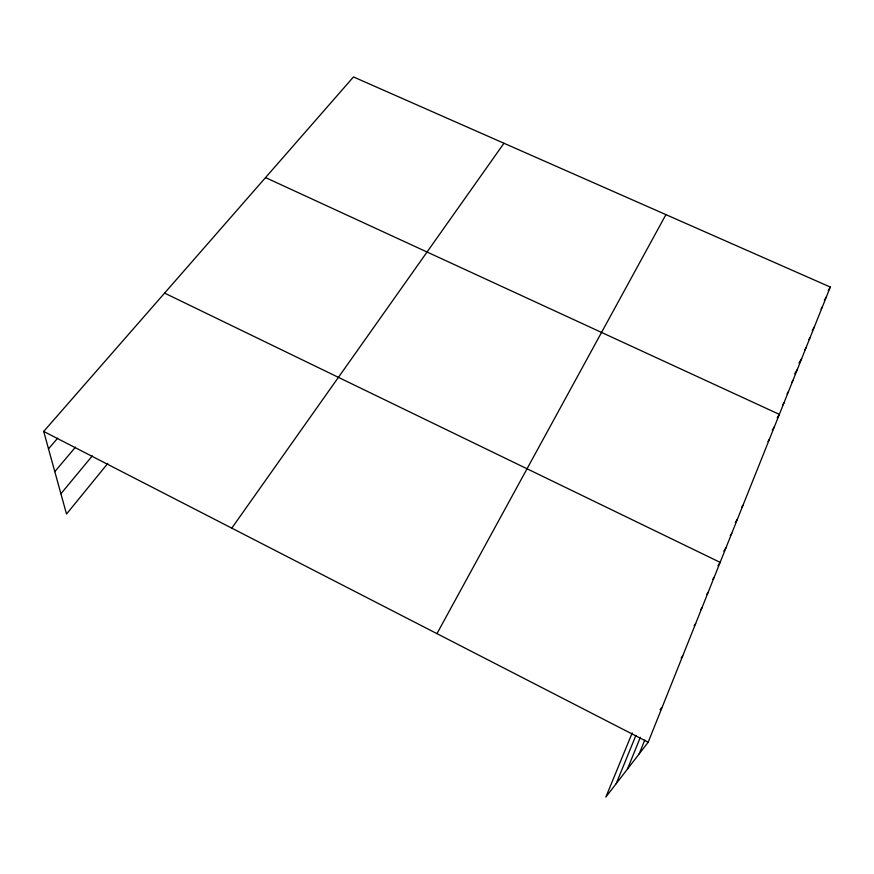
<?xml version="1.0" encoding="UTF-8"?>
<svg xmlns="http://www.w3.org/2000/svg" width="874" height="874" viewBox="0 0 874 874"><rect width="100%" height="100%" fill="white"/><g stroke="black" fill="none" stroke-linecap="round" stroke-linejoin="round"><path stroke-width="1.31" d="M632.197 732.947L605.857 797.055L648.169 742.234L830.3 287.065L353.489 76.945L43.7 431.439L66.511 514.043L107.797 463.406M639.189 753.869L644.772 740.016M627.488 769.022L640.347 737.306M616.181 783.683L635.911 735.362M436.956 633.639L665.922 214.633M828.29 290.452L830.3 287.065M824.368 300.23L826.378 296.865M821.068 309.035L822.412 306.785M812.285 330.405L814.295 327.073M808.811 339.647L810.143 337.44M804.604 350.157L805.937 347.95M799 363.005L801.666 358.613M794.674 373.81L797.339 369.44M791.516 382.757L792.947 380.43M787.059 393.89L788.479 391.574M782.525 405.197L783.956 402.903M777.215 417.816L779.357 414.385L265.543 177.586M772.277 430.15L774.408 426.752M767.962 441.556L769.382 439.316M741.556 507.488L742.955 505.336M735.307 522.423L737.405 519.232M730.249 535.62L731.746 533.359M723.759 551.09L725.999 547.736M717.915 565.675L720.143 562.364L164.596 293.107M712.703 579.44L714.178 577.266M706.64 594.571L708.115 592.419M700.478 609.976L701.942 607.856M694.196 625.653L695.649 623.577M231.774 528.147L503.959 143.26M681.163 658.067L682.714 655.893M660.099 709.764L661.629 707.721M60.907 493.755L92.294 455.9M54.8 471.621L75.47 447.149M48.507 448.843L57.673 438.191M43.7 431.439L648.169 742.234"/></g></svg>
